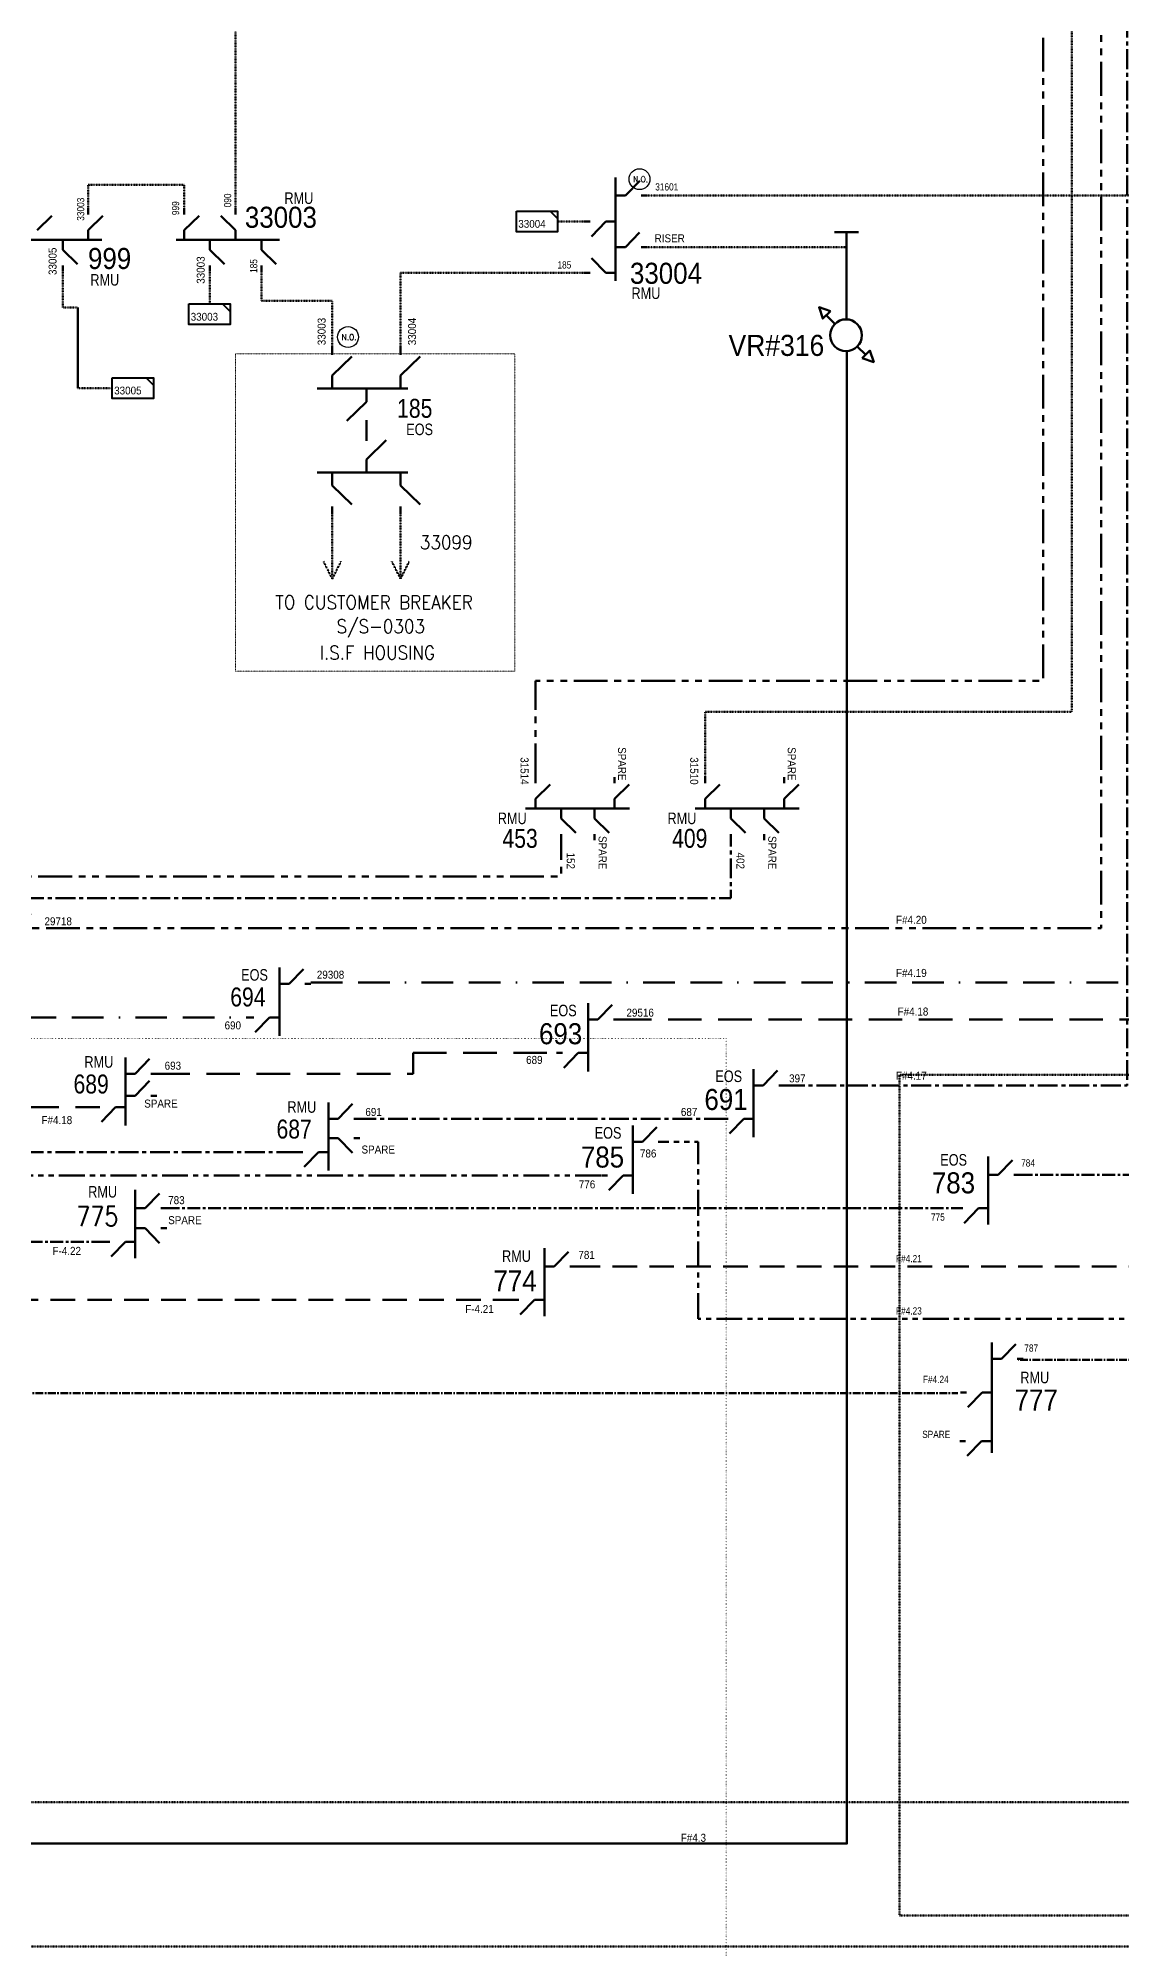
# Model space of a CAD drawing. Header units: metres. Extents: x 65984 to 144644, y -19036 to 23726.
# Drawn here: x 111579 to 112093, y 20088 to 20996 of the extents above; entities that cross this region are included whole.
import ezdxf
from ezdxf.enums import TextEntityAlignment as Align

# ---------------------------------------------------------------- set-up
doc = ezdxf.new("R2010")
doc.units = ezdxf.units.M
doc.header["$MEASUREMENT"] = 0
for name, pattern in [('( Border )', [1.75, 0.5, -0.25, 0.5, -0.25, 0, -0.25]), ('( Center )', [2, 1.25, -0.25, 0.25, -0.25]), ('( Phantom )', [2.5, 1.25, -0.25, 0.25, -0.25, 0.25, -0.25]), ('DGN Style 1', [0.6, 0, -0.6]), ('DGN Style 3', [0.013877, 0, -0.013877]), ('HIDDEN2', [2381.25, 1587.5, -793.75])]:
    doc.linetypes.add(name, pattern=pattern)
doc.layers.get('0').update_dxf_attribs({"color": 95, "lineweight": 40})
for name, color, linetype, lineweight in [('ABS NUMBER', 112, 'Continuous', 30), ('d_eos', 111, 'Continuous', 40), ('d_eos no', 121, 'Continuous', 40), ('d_grid line', 7, 'DGN Style 1', 0), ('d_oh branch', 94, 'Continuous', 40), ('d_switch', 95, 'Continuous', 40), ('d_tf no', 6, 'Continuous', 40), ('d_ug cable', 95, 'Continuous', 40), ('d_ug main line', 95, 'Continuous', 40), ('d_unit sub', 7, 'Continuous', 40), ('d_village name', 7, 'Continuous', 40), ('FDR  1  16', 234, 'Continuous', 40), ('FDR  2  19', 172, 'Continuous', 40), ('FDR  4  02', 126, 'Continuous', 40), ('O H MAIN FEEDER', 4, 'Continuous', 100), ('REGULATOR', 5, 'Continuous', 40), ('SW N O', 114, 'Continuous', 30)]:
    doc.layers.add(name, color=color, linetype=linetype, lineweight=lineweight)
doc.styles.add('Style-Arial', font='arial.ttf')
doc.styles.add('Style-ENGINEERING', font='ENGINEERING.shx')
doc.styles.add('Style-msdefault', font='msdefault.shx')
doc.styles.add('Style-STANDARD', font='STANDARD.shx')

# ---------------------------------------------------------------- blocks, each defined once
blk = doc.blocks.new('TF_8')
at = {"color": 0, "linetype": 'ByBlock', "lineweight": -2}
blk.add_line((6.3, 4.95), (9.9, 1.35), dxfattribs=at)
blk.add_3dface([(-10.1, 4.95), (9.9, 4.95), (9.9, -5.05), (-10.1, -5.05)], dxfattribs=at)
blk = doc.blocks.new('*U838')
at = {"layer": 'd_eos', "color": 7, "linetype": 'Continuous', "lineweight": 211, "ltscale": 0.638341}
for p, q in [((-4.65, 7.44), (-11.44, 14.45)), ((0, -16.16), (0, 16.17)), ((-12.09, 7.44), (-14.92, 7.44)), ((0, 7.44), (-4.65, 7.44)), ((0, -8.41), (4.65, -8.41)), ((4.65, -8.41), (11.45, -15.42)), ((12.09, -8.41), (14.92, -8.41))]:
    blk.add_line(p, q, dxfattribs=at)
blk = doc.blocks.new('*U677')
at = {"layer": 'd_eos', "color": 7, "linetype": 'Continuous', "lineweight": 211, "ltscale": 0.625574}
for p, q in [((8.43, 12.09), (8.43, 14.91)), ((8.43, 4.64), (15.43, 11.44)), ((8.43, 0), (8.43, 4.64)), ((16.17, -0.01), (-16.15, 0)), ((-7.43, -4.65), (-14.43, -11.45)), ((-7.43, 0), (-7.43, -4.65)), ((-7.43, -12.1), (-7.43, -14.92))]:
    blk.add_line(p, q, dxfattribs=at)
blk = doc.blocks.new('*U891')
at = {"layer": 'd_eos', "color": 7, "linetype": 'Continuous', "lineweight": 211, "ltscale": 0.780281}
for p, q in [((-4.65, 11.34), (-11.44, 18.34)), ((0, 14.01), (0, -18.32)), ((-12.09, 11.34), (-14.91, 11.34)), ((0, 11.34), (-4.65, 11.34)), ((-4.65, -12.95), (-11.44, -5.95)), ((0, -0.8), (4.65, -0.8)), ((4.65, -0.8), (11.45, -7.81)), ((12.1, -0.8), (14.92, -0.8)), ((-12.09, -12.95), (-14.92, -12.95)), ((0, -12.95), (-4.65, -12.95))]:
    blk.add_line(p, q, dxfattribs=at)
blk = doc.blocks.new('*U892')
at = {"layer": 'SW N O', "color": 3}
blk.add_circle((0, 0), 16.8, dxfattribs=at)
at = {"layer": 'SW N O', "color": 3, "style": 'Style-STANDARD'}
blk.add_text('N.O.', height=9.6, dxfattribs=at).set_placement((1.7, -0.2), align=Align.MIDDLE_CENTER)
blk = doc.blocks.new('*U1975')
at = {"layer": 'REGULATOR', "color": 5, "linetype": 'Continuous', "lineweight": 106}
for p, q in [((24, 25.1), (13.4, 14.5)), ((-14.9, -13.7), (-25.5, -24.4))]:
    blk.add_line(p, q, dxfattribs=at)
at = {"layer": 'REGULATOR', "color": 5, "linetype": 'Continuous', "lineweight": 106, "flags": 128}
for points in [[(29.5, 20), (34.4, 34.3), (20.1, 29.6)], [(-29.6, -20), (-34.4, -34.3), (-20.1, -29.5)]]:
    blk.add_lwpolyline(points, close=True, dxfattribs=at)
at = {"layer": 'REGULATOR', "color": 5, "linetype": 'Continuous', "lineweight": 106}
blk.add_circle((-0.8, 0.4), 20, dxfattribs=at)

msp = doc.modelspace()

# ---------------------------------------------------------------- linework, layer by layer
at = {"layer": 'd_eos', "color": 7, "linetype": 'Continuous', "lineweight": 211, "ltscale": 0.638341}
for p, q in [((111852.7, 20929.4), (111852.7, 20880.25)), ((111857.35, 20920.76), (111864.15, 20927.77)), ((111602.29, 20911.81), (111602.29, 20914.64)), ((111647.96, 20911.81), (111647.96, 20914.64)), ((111672.25, 20911.81), (111672.25, 20914.64)), ((111852.7, 20920.76), (111857.35, 20920.76)), ((111864.8, 20920.76), (111867.62, 20920.76)), ((111578.12, 20904.37), (111585.12, 20911.17)), ((111602.29, 20904.37), (111609.29, 20911.16)), ((111602.29, 20899.72), (111602.29, 20904.37)), ((111647.96, 20904.37), (111654.97, 20911.17)), ((111647.96, 20899.72), (111647.96, 20904.37)), ((111672.25, 20904.37), (111665.25, 20911.16)), ((111672.25, 20899.72), (111672.25, 20904.37)), ((111840.61, 20908.41), (111837.78, 20908.41)), ((111848.05, 20908.41), (111841.26, 20901.41)), ((111852.7, 20908.41), (111848.05, 20908.41)), ((111608.89, 20899.72), (111574.24, 20899.72)), ((111590.26, 20899.72), (111590.26, 20895.07)), ((111590.26, 20895.07), (111597.26, 20888.28)), ((111693.24, 20899.72), (111644.09, 20899.72)), ((111660.11, 20899.72), (111660.11, 20895.07)), ((111660.11, 20895.07), (111667.11, 20888.28)), ((111684.6, 20899.72), (111684.6, 20895.07)), ((111684.6, 20895.07), (111691.61, 20888.27)), ((111852.7, 20896.27), (111857.35, 20896.27)), ((111857.35, 20896.27), (111864.14, 20903.27)), ((111864.79, 20896.27), (111867.62, 20896.27)), ((111590.26, 20887.63), (111590.26, 20884.8)), ((111660.11, 20887.63), (111660.11, 20884.8)), ((111684.6, 20887.62), (111684.6, 20884.8)), ((111848.05, 20884.12), (111841.25, 20891.12)), ((111840.61, 20884.12), (111837.78, 20884.12)), ((111852.7, 20884.12), (111848.05, 20884.12)), ((111814.73, 20641.75), (111814.73, 20644.58)), ((111814.73, 20634.31), (111821.73, 20641.1)), ((111852.17, 20641.75), (111852.17, 20644.57)), ((111852.17, 20634.3), (111859.17, 20641.1)), ((111895.28, 20641.75), (111895.28, 20644.58)), ((111895.28, 20634.31), (111902.28, 20641.1)), ((111932.72, 20641.75), (111932.72, 20644.57)), ((111932.72, 20634.3), (111939.72, 20641.1)), ((111814.73, 20629.66), (111814.73, 20634.31)), ((111852.17, 20629.65), (111852.17, 20634.3)), ((111895.28, 20629.66), (111895.28, 20634.31)), ((111932.72, 20629.65), (111932.72, 20634.3)), ((111809.92, 20629.66), (111859.29, 20629.66)), ((111826.88, 20629.66), (111826.88, 20625.01)), ((111826.88, 20625.01), (111833.88, 20618.21)), ((111842.74, 20629.66), (111842.74, 20625.01)), ((111842.74, 20625.01), (111849.74, 20618.21)), ((111890.47, 20629.66), (111939.84, 20629.66)), ((111907.43, 20629.66), (111907.43, 20625.01)), ((111907.43, 20625.01), (111914.43, 20618.21)), ((111923.29, 20629.66), (111923.29, 20625.01)), ((111923.29, 20625.01), (111930.29, 20618.21)), ((111826.88, 20617.56), (111826.88, 20614.74)), ((111842.74, 20617.56), (111842.74, 20614.74)), ((111907.43, 20617.56), (111907.43, 20614.74)), ((111923.29, 20617.56), (111923.29, 20614.74)), ((111620.05, 20511.55), (111620.05, 20479.22)), ((111624.7, 20503.8), (111631.5, 20510.81)), ((111620.05, 20503.8), (111624.7, 20503.8)), ((111624.7, 20493.35), (111631.5, 20500.36)), ((111632.14, 20503.8), (111634.97, 20503.8)), ((111607.96, 20487.95), (111605.13, 20487.95)), ((111615.4, 20487.95), (111608.61, 20480.94)), ((111620.05, 20487.95), (111615.4, 20487.95)), ((111620.05, 20493.35), (111624.7, 20493.35)), ((111632.14, 20493.35), (111634.97, 20493.35)), ((111716.4, 20473.25), (111721.05, 20473.25)), ((111721.05, 20473.25), (111727.85, 20466.24)), ((111728.5, 20473.25), (111731.32, 20473.25)), ((111624.74, 20416.27), (111624.74, 20448.59)), ((111629.39, 20439.87), (111636.18, 20446.87)), ((111624.74, 20439.87), (111629.39, 20439.87)), ((111636.83, 20439.87), (111639.65, 20439.87)), ((111612.64, 20424.01), (111609.82, 20424.01)), ((111620.09, 20424.01), (111613.29, 20417.01)), ((111624.74, 20424.01), (111620.09, 20424.01)), ((111624.74, 20430.37), (111629.39, 20430.37)), ((111629.39, 20430.37), (111636.18, 20423.37)), ((111636.83, 20430.37), (111639.65, 20430.37)), ((112031.32, 20376.08), (112031.32, 20323.79)), ((112031.32, 20368.34), (112035.97, 20368.34)), ((112035.97, 20368.34), (112042.77, 20375.34)), ((112043.42, 20368.34), (112046.24, 20368.34)), ((112019.23, 20352.48), (112016.41, 20352.48)), ((112026.68, 20352.48), (112019.88, 20345.47)), ((112031.33, 20352.48), (112026.68, 20352.48)), ((112018.9, 20329.34), (112016.07, 20329.34)), ((112026.34, 20329.34), (112019.55, 20322.33)), ((112030.99, 20329.34), (112026.34, 20329.34))]:
    msp.add_line(p, q, dxfattribs=at)
at = {"layer": 'd_eos', "color": 7, "linetype": 'Continuous', "lineweight": 211, "ltscale": 0.780281}
for p, q in [((111734.41, 20804.25), (111734.41, 20814.06)), ((111734.41, 20795.51), (111743.75, 20804.57)), ((111734.41, 20789.31), (111734.41, 20795.51)), ((111754.16, 20789.31), (111711.06, 20789.31)), ((111718.22, 20789.31), (111718.22, 20783.1)), ((111750.61, 20789.31), (111750.61, 20783.11)), ((111718.22, 20783.1), (111727.56, 20774.04)), ((111750.61, 20783.11), (111759.94, 20774.05)), ((111718.22, 20773.18), (111718.22, 20769.41)), ((111750.61, 20773.18), (111750.61, 20769.42))]:
    msp.add_line(p, q, dxfattribs=at)
at = {"layer": 'd_grid line', "color": 7, "linetype": 'DGN Style 1', "lineweight": 0, "flags": 128}
msp.add_lwpolyline([(111905.22, 19920.47), (111905.22, 20520.47), (110915.27, 20520.47), (110915.27, 19920.47)], close=True, dxfattribs=at)
at = {"layer": 'd_oh branch', "color": 1, "linetype": 'Continuous', "lineweight": 100}
msp.add_line((111597.38, 20867.57), (111597.38, 20829.41), dxfattribs=at)
at = {"layer": 'd_ug cable', "color": 7, "linetype": 'DGN Style 3', "lineweight": 140}
msp.add_line((111867.62, 20920.76), (112229.99, 20920.76), dxfattribs=at)
at = {"layer": 'd_ug cable', "color": 5, "linetype": 'DGN Style 3', "lineweight": 140}
for p, q in [((111837.78, 20908.41), (111825.2, 20908.41)), ((111867.62, 20896.27), (111962.4, 20896.27))]:
    msp.add_line(p, q, dxfattribs=at)
at = {"layer": 'd_ug cable', "color": 3, "linetype": 'DGN Style 3', "lineweight": 100}
msp.add_line((111660.11, 20885.03), (111660.11, 20869.32), dxfattribs=at)
at = {"layer": 'd_ug cable', "color": 1, "linetype": 'DGN Style 3', "lineweight": 140}
msp.add_line((111613.79, 20829.41), (111597.38, 20829.41), dxfattribs=at)
at = {"layer": 'd_ug cable', "color": 94, "linetype": 'DGN Style 3', "lineweight": 140}
msp.add_line((111026.81, 20157.83), (112099.04, 20157.83), dxfattribs=at)
at = {"layer": 'd_ug cable', "color": 251, "linetype": 'DGN Style 3', "lineweight": 100, "flags": 128}
msp.add_lwpolyline([(111895.28, 20644.58), (111895.28, 20675.57), (112069.27, 20675.57), (112069.27, 21060.05), (112075.22, 21060.05), (112075.22, 21320.87), (112116.13, 21320.87), (112116.13, 21354.9)], dxfattribs=at)
at = {"layer": 'd_ug cable', "color": 1, "linetype": '( Phantom )', "lineweight": 140, "ltscale": 12.802868, "flags": 128}
for points in [[(111814.73, 20644.58), (111814.73, 20690.41), (112055.7, 20690.41), (112055.7, 21047.38), (112089.75, 21047.38), (112089.75, 21253.28)], [(111085.56, 20386.39), (111311.52, 20386.39), (111311.52, 20597.43), (111826.88, 20597.43), (111826.88, 20614.74)]]:
    msp.add_lwpolyline(points, dxfattribs=at)
at = {"layer": 'd_ug cable', "color": 251, "linetype": 'HIDDEN2', "lineweight": 106, "ltscale": 0.01}
for points in [[(111853.85, 20529.49), (112105.94, 20529.49), (112105.94, 21006.08), (112649.02, 21006.08), (112649.02, 21060.93)], [(111634.7, 20503.8), (111756.61, 20503.8), (111756.61, 20513.63), (111824.74, 20513.63)], [(110762.98, 20308.92), (110762.98, 20487.95), (111605.69, 20487.95)]]:
    msp.add_lwpolyline(points, dxfattribs=at)
at = {"layer": 'd_ug cable', "color": 94, "linetype": '( Phantom )', "lineweight": 140, "ltscale": 12.802868, "flags": 128}
msp.add_lwpolyline([(112269.39, 21054.14), (112269.39, 21033.55), (112083.24, 21033.55), (112083.24, 20572.93), (111578.65, 20572.93)], dxfattribs=at)
at = {"layer": 'd_ug cable', "color": 1, "linetype": 'DGN Style 3', "lineweight": 140, "flags": 128}
for points in [[(111672.25, 20914.64), (111672.25, 21002.44), (111589.27, 21002.44), (111589.27, 21009.79)], [(111602.29, 20914.64), (111602.29, 20925.96), (111647.96, 20925.96), (111647.96, 20914.64)], [(111718.22, 20848.99), (111718.22, 20870.74), (111684.6, 20870.74), (111684.6, 20884.8)]]:
    msp.add_lwpolyline(points, dxfattribs=at)
at = {"layer": 'd_ug cable', "color": 3, "linetype": 'DGN Style 3', "lineweight": 100, "flags": 128}
msp.add_lwpolyline([(111590.26, 20884.8), (111590.26, 20867.57), (111597.38, 20867.57)], dxfattribs=at)
at = {"layer": 'd_ug cable', "color": 5, "linetype": 'DGN Style 3', "lineweight": 140, "flags": 128}
msp.add_lwpolyline([(111750.61, 20848.99), (111750.61, 20884.12), (111837.78, 20884.12)], dxfattribs=at)
at = {"layer": 'd_ug cable', "color": 194, "linetype": 'DGN Style 3', "lineweight": 100, "flags": 128}
msp.add_lwpolyline([(111987.52, 20104.02), (112792.37, 20104.02), (112792.37, 20503.29), (111987.52, 20503.29)], close=True, dxfattribs=at)
at = {"layer": 'd_ug cable', "color": 6, "linetype": 'DGN Style 3', "lineweight": 140, "flags": 128}
msp.add_lwpolyline([(112843.43, 20127.6), (112816.78, 20127.6), (112816.78, 20089.37), (111415.03, 20089.37), (111415.03, 19966.52), (110294.26, 19966.52), (110294.26, 20283.21)], dxfattribs=at)
at = {"layer": 'd_ug main line', "color": 194, "linetype": '( Border )', "lineweight": 140, "ltscale": 30}
msp.add_line((111203.96, 20530.55), (111678.9, 20530.55), dxfattribs=at)
at = {"layer": 'd_ug main line', "color": 234, "linetype": '( Phantom )', "lineweight": 158, "ltscale": 9.8}
msp.add_line((111563.99, 20455.52), (111846.25, 20455.52), dxfattribs=at)
at = {"layer": 'd_ug main line', "color": 5, "linetype": '( Center )', "lineweight": 140, "ltscale": 4.9}
for p, q in [((112044.53, 20455.73), (112678.71, 20455.73)), ((111639.65, 20439.87), (112016.85, 20439.87))]:
    msp.add_line(p, q, dxfattribs=at)
at = {"layer": 'd_ug main line', "color": 9, "linetype": 'HIDDEN2', "lineweight": 158, "ltscale": 0.00735}
msp.add_line((111833.75, 20412.25), (112306.56, 20412.25), dxfattribs=at)
at = {"layer": 'd_ug main line', "color": 194, "linetype": '( Border )', "lineweight": 140, "ltscale": 30, "flags": 128}
msp.add_lwpolyline([(111708.02, 20547.14), (112117.6, 20547.14), (112117.6, 20993.15), (112745.11, 20993.15), (112745.11, 21140.21)], dxfattribs=at)
at = {"layer": 'd_ug main line', "color": 234, "linetype": '( Phantom )', "lineweight": 158, "ltscale": 9.8, "flags": 128}
for points in [[(111891.91, 20387.36), (111891.91, 20471.38), (111875.83, 20471.38)], [(112574.35, 20387.36), (111891.91, 20387.36)]]:
    msp.add_lwpolyline(points, dxfattribs=at)
at = {"layer": 'd_ug main line', "color": 194, "linetype": '( Center )', "lineweight": 158, "ltscale": 2.938459, "flags": 128}
for points in [[(110452.17, 20308.55), (110452.17, 20452.36), (111441.19, 20452.36), (111441.19, 20352.07), (112015.18, 20352.07)], [(112614.01, 20357.55), (112614.01, 20367.92), (112043.79, 20367.92)]]:
    msp.add_lwpolyline(points, dxfattribs=at)
at = {"layer": 'd_ug main line', "color": 5, "linetype": '( Center )', "lineweight": 140, "ltscale": 4.9, "flags": 128}
msp.add_lwpolyline([(110915.46, 20308.92), (110915.46, 20424.01), (111610.43, 20424.01)], dxfattribs=at)
at = {"layer": 'd_ug main line', "color": 9, "linetype": 'HIDDEN2', "lineweight": 158, "ltscale": 0.00735}
msp.add_lwpolyline([(110936.9, 20308.92), (110936.9, 20396.39), (111805.31, 20396.39)], dxfattribs=at)
at = {"layer": 'FDR  1  16', "color": 3, "linetype": '( Center )', "lineweight": 140, "ltscale": 7.500037}
msp.add_line((111729.71, 20482.41), (111903.77, 20482.41), dxfattribs=at)
at = {"layer": 'FDR  1  16', "color": 3, "linetype": '( Center )', "lineweight": 140, "ltscale": 7.500037, "flags": 128}
for points in [[(111933.11, 20498.27), (112095.51, 20498.27), (112095.51, 21019.22), (112328.02, 21019.22), (112328.02, 21054.14)], [(110784.42, 20308.92), (110784.42, 20466.55), (111701.49, 20466.55)]]:
    msp.add_lwpolyline(points, dxfattribs=at)
at = {"layer": 'FDR  1  16', "color": 234, "linetype": '( Center )', "lineweight": 140, "ltscale": 7.500037, "flags": 128}
msp.add_lwpolyline([(111086.97, 20247.13), (111324.79, 20247.13), (111324.79, 20587.2), (111907.43, 20587.2), (111907.43, 20614.74)], dxfattribs=at)
at = {"layer": 'FDR  2  19', "color": 1, "linetype": 'DGN Style 3', "lineweight": 53}
for p, q in [((111718.22, 20769.41), (111718.22, 20738.78)), ((111750.61, 20769.42), (111750.61, 20738.78))]:
    msp.add_line(p, q, dxfattribs=at)
at = {"layer": 'FDR  2  19', "color": 1, "linetype": 'DGN Style 3', "lineweight": 53, "flags": 128}
for points in [[(111714.12, 20746.97), (111718.22, 20738.78), (111722.31, 20746.97)], [(111746.51, 20746.97), (111750.61, 20738.78), (111754.7, 20746.97)]]:
    msp.add_lwpolyline(points, dxfattribs=at)
at = {"layer": 'FDR  4  02', "color": 231, "linetype": 'DGN Style 3', "lineweight": 13, "flags": 128}
msp.add_lwpolyline([(111804.83, 20845.58), (111672.32, 20845.58), (111672.32, 20694.91), (111804.83, 20694.91)], close=True, dxfattribs=at)
at = {"layer": 'O H MAIN FEEDER', "color": 5, "lineweight": 211, "ltscale": 0.498271}
for p, q in [((111956.71, 20903.4), (111968.1, 20903.4)), ((111962.4, 20903.4), (111962.4, 20862.03))]:
    msp.add_line(p, q, dxfattribs=at)
at = {"layer": 'O H MAIN FEEDER', "color": 5, "lineweight": 211, "ltscale": 0.498271, "flags": 128}
msp.add_lwpolyline([(110856.61, 20138.22), (111962.52, 20138.22), (111962.52, 20846.92)], dxfattribs=at)

# ---------------------------------------------------------------- block references
at = {"layer": 'd_eos', "color": 7, "linetype": 'Continuous', "lineweight": 211, "ltscale": 0.780281, "xscale": 1.333535249848706, "yscale": 1.333535249848706, "zscale": 1.333535249848706, "rotation": 270}
msp.add_blockref('*U891', (111735.48, 20829.1), dxfattribs=at)
at = {"layer": 'd_eos', "color": 7, "linetype": 'Continuous', "lineweight": 211, "ltscale": 0.638341, "extrusion": (0, 0, -1)}
for name, p, rotation in [('*U838', (-111563.73, 20564.51), 180), ('*U838', (-111693.1, 20537.99), 180), ('*U838', (-111839.66, 20521.08), 180), ('*U838', (-111918.19, 20489.86), 180), ('*U838', (-111716.4, 20474), 180), ('*U838', (-111860.91, 20462.97), 180), ('*U677', (-112029.63, 20448.3), 270), ('*U677', (-111818.92, 20404.81), 270)]:
    msp.add_blockref(name, p, dxfattribs=dict(at, rotation=rotation))
at = {"layer": 'd_unit sub', "color": 5, "linetype": 'Continuous', "lineweight": 40, "xscale": 0.9785005208673277, "yscale": 0.9785005208673277, "zscale": 0.4267622666565712}
msp.add_blockref('TF_8', (111815.51, 20908.59), dxfattribs=at)
at = {"layer": 'd_unit sub', "color": 1, "linetype": 'Continuous', "lineweight": 40, "xscale": 0.9785005208673277, "yscale": 0.9785005208673277, "zscale": 0.4267622666565712}
for p in [(111660, 20864.48), (111623.67, 20829.43)]:
    msp.add_blockref('TF_8', p, dxfattribs=at)
at = {"layer": 'REGULATOR', "color": 5, "linetype": 'Continuous', "lineweight": 106, "xscale": 0.3780441023579738, "yscale": 0.3780441023579738, "zscale": 0.3780441023579738, "rotation": 90.00000000000001}
msp.add_blockref('*U1975', (111962.27, 20854.76), dxfattribs=at)
at = {"layer": 'SW N O', "color": 3, "xscale": 0.2950694635422144, "yscale": 0.2950694635422144, "zscale": 0.2950694635422144}
for p in [(111864.08, 20928.59), (111725.71, 20853.62)]:
    msp.add_blockref('*U892', p, dxfattribs=at)

# ---------------------------------------------------------------- texts
at = {"layer": 'ABS NUMBER', "color": 7, "lineweight": 140, "style": 'Style-Arial', "width": 0.9}
msp.add_text('VR#316', height=10, dxfattribs=at).set_placement((111906.35, 20854.65), align=Align.TOP_LEFT)
at = {"layer": 'd_eos no', "color": 7, "linetype": 'Continuous', "lineweight": 53, "style": 'Style-msdefault', "width": 0.818182}
for p in [(111695.53, 20916.8), (111603.39, 20878.02), (111860.27, 20871.67)]:
    msp.add_text('RMU', height=5.5, dxfattribs=at).set_placement(p)
at = {"layer": 'd_eos no', "color": 7, "linetype": 'Continuous', "lineweight": 140, "style": 'Style-Arial', "width": 0.88}
for s, p in [('33003', (111676.75, 20905.49)), ('999', (111602.28, 20885.91)), ('33004', (111859.55, 20878.89))]:
    msp.add_text(s, height=10, dxfattribs=at).set_placement(p)
at = {"layer": 'd_eos no', "color": 7, "linetype": 'Continuous', "lineweight": 140}
for s, height, style, width, p in [('185', 9, 'Style-msdefault', 0.833333, (111749.01, 20824.25)), ('453', 9, 'Style-msdefault', 0.833333, (111799.02, 20620.06)), ('409', 9, 'Style-msdefault', 0.833333, (111879.56, 20620.06)), ('694', 9, 'Style-msdefault', 0.833333, (111669.8, 20544.73)), ('693', 10, 'Style-Arial', 0.88, (111816.36, 20527.78)), ('689', 9, 'Style-msdefault', 0.833333, (111595.4, 20503.4)), ('691', 10, 'Style-Arial', 0.88, (111894.89, 20496.56)), ('687', 9, 'Style-msdefault', 0.833333, (111691.76, 20482.01)), ('785', 10, 'Style-Arial', 0.88, (111836.25, 20469.22)), ('783', 10, 'Style-Arial', 0.88, (112002.86, 20456.96)), ('774', 10, 'Style-Arial', 0.88, (111794.73, 20410.4)), ('777', 10, 'Style-Arial', 0.88, (112042.16, 20353.82))]:
    msp.add_text(s, height=height, dxfattribs=dict(at, style=style, width=width)).set_placement(p, align=Align.TOP_LEFT)
at = {"layer": 'd_eos no', "color": 7, "linetype": 'Continuous', "lineweight": 53, "style": 'Style-msdefault', "width": 0.818182}
for s, p in [('EOS', (111753.34, 20812.53)), ('RMU', (111796.81, 20627.81)), ('RMU', (111877.36, 20627.81)), ('EOS', (111674.98, 20553.46)), ('EOS', (111821.54, 20536.55)), ('RMU', (111600.59, 20512.13)), ('EOS', (111900.07, 20505.33)), ('RMU', (111696.94, 20490.74)), ('EOS', (111842.79, 20478.44)), ('EOS', (112006.84, 20465.63)), ('RMU', (111602.37, 20450.47)), ('RMU', (111798.83, 20419.92)), ('RMU', (112044.84, 20362.29))]:
    msp.add_text(s, height=5.5, dxfattribs=at).set_placement(p, align=Align.TOP_LEFT)
at = {"layer": 'd_eos no', "color": 7, "linetype": 'Continuous', "lineweight": 140, "style": 'Style-STANDARD', "width": 0.909091}
msp.add_text('775', height=9.389, dxfattribs=at).set_placement((111606.72, 20436.11), align=Align.MIDDLE_CENTER)
at = {"layer": 'd_switch', "color": 3, "linetype": 'Continuous', "lineweight": 30, "style": 'Style-ENGINEERING', "width": 0.857143}
msp.add_text('31601', height=3.43, dxfattribs=at).set_placement((111882.48, 20926.63), align=Align.TOP_RIGHT)
for s, p in [('33003', (111597.05, 20908.83)), ('999', (111642.13, 20911.51)), ('090', (111666.83, 20915.22))]:
    msp.add_text(s, height=3.43, rotation=90, dxfattribs=at).set_placement(p, align=Align.TOP_LEFT)
at = {"layer": 'd_switch', "color": 3, "linetype": 'Continuous', "lineweight": 30, "style": 'Style-ENGINEERING'}
for s, height, rotation, width, p in [('33005', 3.8, 89.99248, 0.921053, (111583.56, 20896.09)), ('RISER', 3.8, 359.99248, 0.921053, (111885.56, 20902.4)), ('33003', 3.8, 89.99248, 0.921053, (111653.88, 20891.92)), ('185', 3.43, 90, 0.857143, (111679.18, 20890.61))]:
    msp.add_text(s, height=height, rotation=rotation, dxfattribs=dict(at, width=width)).set_placement(p, align=Align.TOP_RIGHT)
for s, height, width, p in [('185', 3.43, 0.857143, (111825.13, 20889.58)), ('F#4.17', 3.8, 0.921053, (111985.84, 20504.74)), ('397', 3.8, 0.921053, (111935.08, 20503.47)), ('691', 3.8, 0.921053, (111733.93, 20487.53)), ('687', 3.8, 0.921053, (111883.72, 20487.53))]:
    msp.add_text(s, height=height, dxfattribs=dict(at, width=width)).set_placement(p, align=Align.TOP_LEFT)
at = {"layer": 'd_switch', "color": 1, "linetype": 'Continuous', "lineweight": 30, "style": 'Style-ENGINEERING', "width": 0.921053}
msp.add_text('33003', height=3.8, rotation=90, dxfattribs=at).set_placement((111711.27, 20849.72), align=Align.TOP_LEFT)
at = {"layer": 'd_switch', "color": 5, "linetype": 'Continuous', "lineweight": 30, "style": 'Style-ENGINEERING', "width": 0.921053}
msp.add_text('33004', height=3.8, rotation=90, dxfattribs=at).set_placement((111754.2, 20849.72), align=Align.TOP_LEFT)
at = {"layer": 'd_switch', "color": 194, "linetype": 'Continuous', "lineweight": 30, "style": 'Style-ENGINEERING', "width": 0.921053}
for s, rotation, p in [('SPARE', 270, (111857.7, 20643.01)), ('SPARE', 270, (111938.24, 20643.01)), ('31514', 269.99248, (111811.39, 20641.06)), ('31510', 269.99248, (111891.93, 20641.05)), ('SPARE', 270, (111848.45, 20600.81)), ('SPARE', 270, (111928.99, 20600.81)), ('152', 269.99248, (111833.34, 20600.99)), ('402', 269.99248, (111913.89, 20600.99))]:
    msp.add_text(s, height=3.8, rotation=rotation, dxfattribs=at).set_placement(p, align=Align.TOP_RIGHT)
at = {"layer": 'd_switch', "color": 94, "linetype": 'Continuous', "lineweight": 30, "style": 'Style-ENGINEERING', "width": 0.921053}
for s, p in [('29718', (111581.62, 20578.06)), ('F#4.20', (111985.84, 20578.77))]:
    msp.add_text(s, height=3.8, dxfattribs=at).set_placement(p, align=Align.TOP_LEFT)
at = {"layer": 'd_switch', "color": 194, "linetype": 'Continuous', "lineweight": 30, "style": 'Style-ENGINEERING'}
for s, height, width, p in [('29308', 3.8, 0.921053, (111710.9, 20552.72)), ('690', 3.8, 0.921053, (111667.11, 20528.64)), ('787', 3.43, 0.857143, (112046.74, 20375.25)), ('F#4.24', 3.43, 0.857143, (111998.6, 20360.34)), ('SPARE', 3.43, 0.857143, (111998.26, 20334.24))]:
    msp.add_text(s, height=height, dxfattribs=dict(at, width=width)).set_placement(p, align=Align.TOP_LEFT)
at = {"layer": 'd_switch', "color": 2, "linetype": 'Continuous', "lineweight": 30, "style": 'Style-ENGINEERING', "width": 0.921053}
msp.add_text('F#4.19', height=3.8, dxfattribs=at).set_placement((111985.84, 20553.56), align=Align.TOP_LEFT)
at = {"layer": 'd_switch', "color": 1, "linetype": 'Continuous', "lineweight": 30, "style": 'Style-ENGINEERING', "width": 0.921053}
for s, p in [('29516', (111857.88, 20534.69)), ('F#4.18', (111986.61, 20535.21)), ('689', (111810.25, 20512.25))]:
    msp.add_text(s, height=3.8, dxfattribs=at).set_placement(p, align=Align.TOP_LEFT)
at = {"layer": 'd_switch', "color": 251, "linetype": 'Continuous', "lineweight": 30, "style": 'Style-ENGINEERING', "width": 0.921053}
for s, p in [('693', (111638.66, 20509.5)), ('SPARE', (111628.97, 20491.5)), ('F#4.18', (111580.2, 20483.65))]:
    msp.add_text(s, height=3.8, dxfattribs=at).set_placement(p, align=Align.TOP_LEFT)
at = {"layer": 'd_switch', "color": 5, "linetype": 'Continuous', "lineweight": 30, "style": 'Style-ENGINEERING'}
for s, height, width, p in [('SPARE', 3.8, 0.921053, (111732.11, 20469.69)), ('784', 3.43, 0.857143, (112045.24, 20463.13)), ('783', 3.8, 0.921053, (111640.34, 20445.64)), ('SPARE', 3.8, 0.921053, (111640.34, 20436.14)), ('775', 3.43, 0.857143, (112002.44, 20437.44)), ('F-4.22', 3.8, 0.921053, (111585.43, 20421.56)), ('F#4.3', 3.8, 0.921053, (111883.68, 20142.85))]:
    msp.add_text(s, height=height, dxfattribs=dict(at, width=width)).set_placement(p, align=Align.TOP_LEFT)
at = {"layer": 'd_switch', "color": 234, "linetype": 'Continuous', "lineweight": 30, "style": 'Style-ENGINEERING'}
for s, height, width, p in [('786', 3.8, 0.921053, (111864.28, 20467.82)), ('776', 3.8, 0.921053, (111835.26, 20453.13)), ('F#4.23', 3.43, 0.857143, (111985.84, 20392.87))]:
    msp.add_text(s, height=height, dxfattribs=dict(at, width=width)).set_placement(p, align=Align.TOP_LEFT)
at = {"layer": 'd_switch', "color": 9, "linetype": 'Continuous', "lineweight": 30, "style": 'Style-ENGINEERING'}
for s, height, width, p in [('781', 3.8, 0.921053, (111835.06, 20419.65)), ('F#4.21', 3.43, 0.857143, (111985.84, 20417.71)), ('F-4.21', 3.8, 0.921053, (111781.34, 20393.97))]:
    msp.add_text(s, height=height, dxfattribs=dict(at, width=width)).set_placement(p, align=Align.TOP_LEFT)
at = {"layer": 'd_tf no', "color": 5, "linetype": 'Continuous', "lineweight": 40, "style": 'Style-msdefault', "width": 0.945946}
msp.add_text('33004', height=3.7, dxfattribs=at).set_placement((111806.53, 20909.21), align=Align.TOP_LEFT)
at = {"layer": 'd_tf no', "color": 1, "linetype": 'Continuous', "lineweight": 40, "style": 'Style-msdefault', "width": 0.945946}
for s, p in [('33003', (111651.02, 20865.1)), ('33005', (111614.69, 20830.06))]:
    msp.add_text(s, height=3.7, dxfattribs=at).set_placement(p, align=Align.TOP_LEFT)
at = {"layer": 'd_village name', "color": 7, "linetype": 'Continuous', "lineweight": 53, "style": 'Style-STANDARD'}
for s, height, p in [('33099', 6.401, (111772.32, 20756.1)), ('TO CUSTOMER BREAKER', 6.4014, (111738.09, 20727.62)), ('S/S-0303', 6.401, (111741.25, 20716.24)), ('I.S.F HOUSING', 6.4014, (111739.64, 20703.72))]:
    msp.add_text(s, height=height, dxfattribs=at).set_placement(p, align=Align.MIDDLE_CENTER)

doc.saveas('drawing.dxf')
